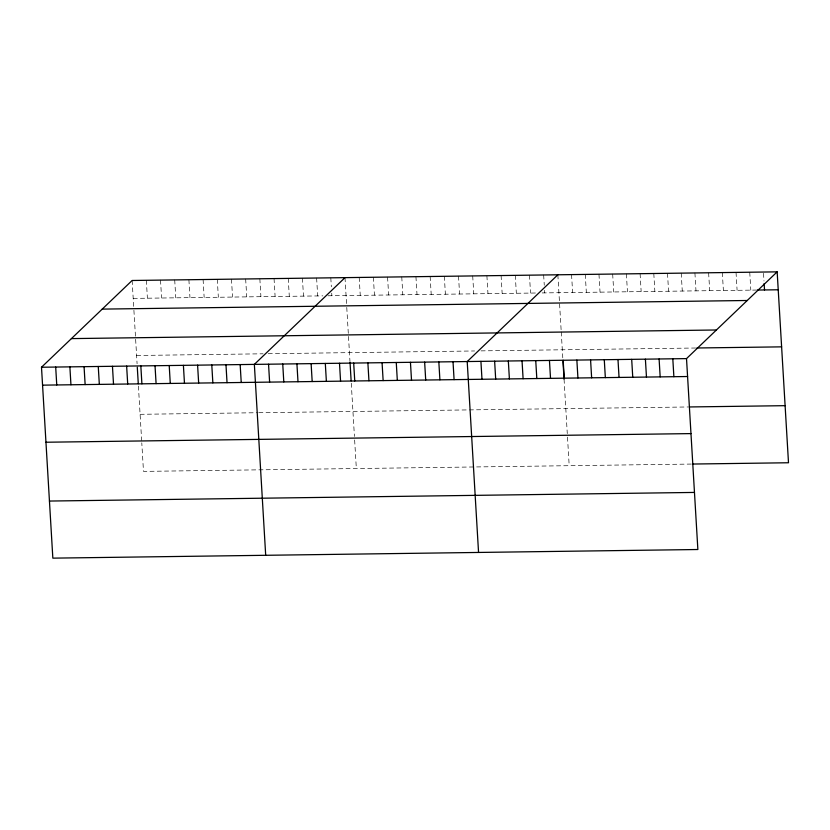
<?xml version="1.0" encoding="UTF-8"?>
<svg xmlns="http://www.w3.org/2000/svg" width="830" height="830" viewBox="0 0 830 830"><rect width="100%" height="100%" fill="white"/><g stroke="black" fill="none" stroke-linecap="round" stroke-linejoin="round"><path stroke-width="0.62" stroke-dasharray="4.15 3.11" d="M133.205 298.395L322.839 295.864M327.995 295.791L535.692 293.011M542.146 292.928L755.798 290.064M136.597 355.489L263.017 353.798M268.183 353.725L474.584 350.966M481.037 350.872L695.633 348.009M140.094 414.305L257.487 412.728M258.773 412.718L687.914 406.97M691.307 464.063L143.486 471.388L141.785 442.846M763.527 273.319L763.984 280.997M749.749 272.23L750.808 290.137M736.034 272.406L737.102 290.324M722.328 272.593L723.397 290.5M708.623 272.78L709.692 290.687M694.918 272.956L695.986 290.874M681.212 273.143L682.281 291.05M667.507 273.329L668.565 291.237M653.801 273.506L654.86 291.423M640.096 273.693L641.154 291.6M626.38 273.879L627.449 291.787M612.675 274.056L613.744 291.973M598.97 274.242L600.038 292.15M585.264 274.429L586.333 292.336M571.559 274.606L572.627 292.523M557.853 274.792L561.173 330.765M561.246 331.948L562.865 359.203M564.058 379.196L567.284 433.582M567.502 437.151L569.193 465.692M543.66 274.979L544.273 285.219M544.573 290.334L544.729 292.897M529.467 275.176L530.536 293.083M515.285 275.363L516.343 293.27M501.092 275.55L502.15 293.457M486.899 275.747L487.967 293.654M472.706 275.933L473.774 293.841M458.523 276.12L459.581 294.027M444.33 276.307L445.388 294.225M430.137 276.504L431.206 294.411M415.944 276.691L417.013 294.598M401.762 276.878L402.82 294.795M387.569 277.075L388.627 294.982M373.376 277.262L374.444 295.169M359.183 277.448L360.251 295.356M345 277.645L346.701 306.249M346.764 307.442L349.938 360.874M351.266 383.221L354.431 436.435M354.638 439.993L356.34 468.545M330.807 277.832L331.336 286.786M331.72 293.177L331.865 295.739M316.614 278.019L317.683 295.926M302.421 278.206L303.49 296.123M288.238 278.403L289.296 296.31M274.045 278.589L275.104 296.497M259.852 278.776L260.921 296.694M245.659 278.973L246.728 296.881M231.477 279.16L232.535 297.067M217.284 279.347L218.342 297.254M203.091 279.544L204.159 297.451M188.898 279.731L189.966 297.638M174.715 279.918L175.773 297.825M160.522 280.104L161.58 298.022M146.329 280.301L147.398 298.209M132.136 280.488L133.838 309.102M133.91 310.296L137.085 363.716M138.413 386.075L141.65 440.471"/><path stroke-width="1.25" d="M777.16 271.856L686.514 358.612L697.864 549.512L52.84 558.144L41.5 367.244L132.136 280.488L777.16 271.856L788.5 462.756L692.552 464.043M345 277.645L254.354 364.391L265.693 555.291M557.853 274.792L467.207 361.548L478.557 552.448M757.043 290.054L778.218 289.774M102.225 309.113L747.249 300.491M71.411 338.609L716.425 329.987M696.878 347.988L781.611 346.857M41.5 367.244L686.514 358.612M42.569 385.151L687.582 376.519M689.159 406.959L785.107 405.673M45.951 442.234L690.975 433.602M49.447 501.05L694.471 492.429M764.139 283.559L764.513 289.95M672.808 358.799L673.877 376.706M659.103 358.975L660.172 376.882M645.398 359.162L646.466 377.069M631.692 359.349L632.751 377.256M617.987 359.525L619.045 377.432M604.282 359.712L605.34 377.619M590.576 359.898L591.634 377.806M576.86 360.075L577.929 377.982M563.155 360.262L564.224 378.169M563.01 361.558L564.058 379.196M549.45 360.448L550.518 378.356M535.744 360.625L536.813 378.532M522.039 360.811L523.097 378.719M508.334 360.998L509.392 378.905M494.628 361.175L495.686 379.092M480.923 361.361L481.981 379.269M453.024 361.735L454.083 379.642M438.831 361.921L439.9 379.829M424.638 362.119L425.707 380.026M410.445 362.305L411.514 380.213M396.263 362.492L397.321 380.399M382.07 362.679L383.138 380.596M367.877 362.876L368.945 380.783M353.684 363.063L354.752 380.97M350.011 362.046L351.132 380.866M339.501 363.25L340.559 381.167M325.308 363.447L326.377 381.354M311.115 363.633L312.184 381.541M296.922 363.82L297.991 381.727M282.74 364.017L283.798 381.925M268.546 364.204L269.615 382.111M240.161 364.577L241.229 382.495M225.978 364.775L227.036 382.682M211.785 364.961L212.854 382.869M197.592 365.148L198.661 383.066M183.399 365.345L184.468 383.252M169.216 365.532L170.275 383.439M155.023 365.719L156.092 383.626M140.83 365.906L141.899 383.823M137.292 367.244L138.278 383.719M126.637 366.103L127.706 384.01M112.455 366.289L113.513 384.197M98.262 366.476L99.33 384.394M84.069 366.673L85.137 384.581M69.876 366.86L70.944 384.767M55.693 367.047L56.751 384.954"/></g></svg>
